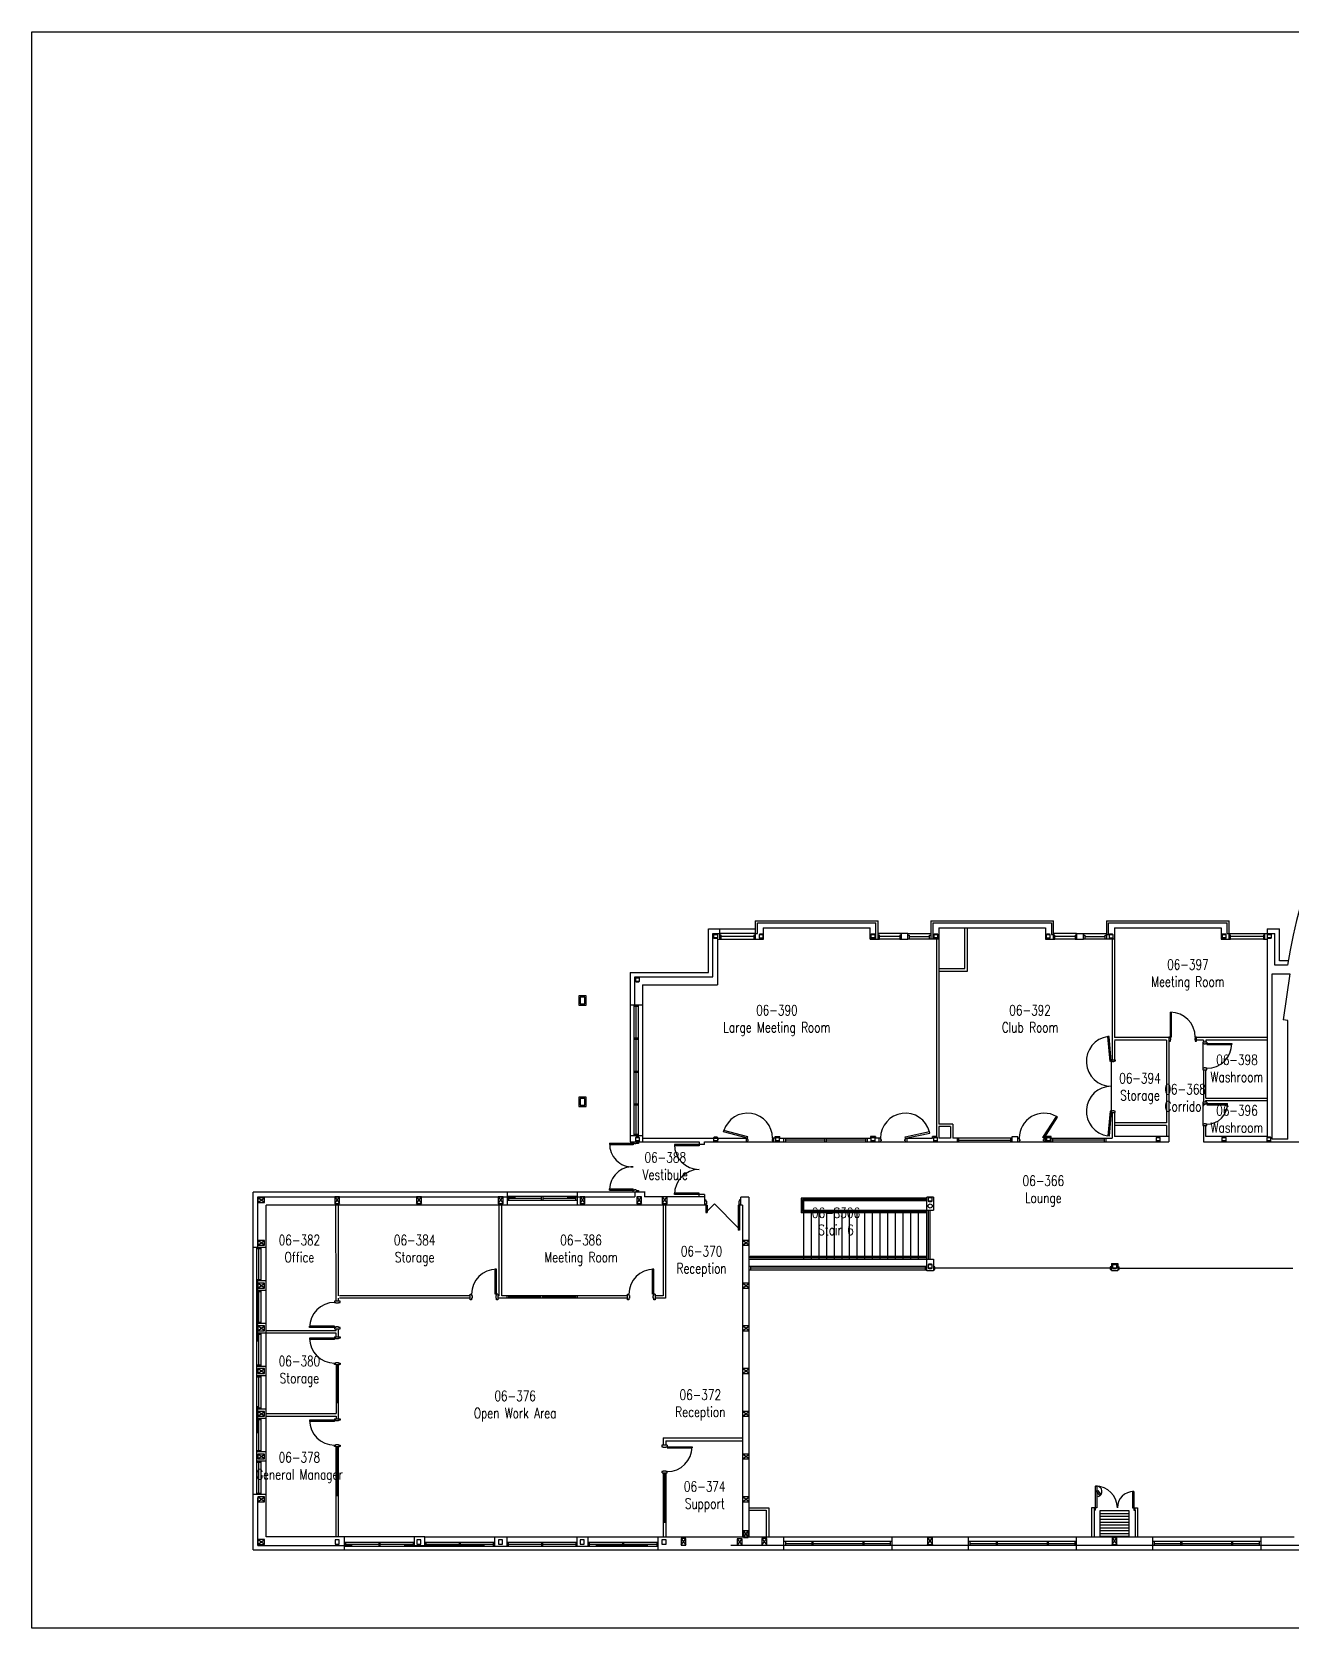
# Model space of a CAD drawing. Extents: x 11182 to 734459, y -1391328 to 152085.
# Drawn here: x 356967 to 403124, y -474945 to -416450 of the extents above; entities that cross this region are included whole.
import ezdxf
from ezdxf.enums import TextEntityAlignment as Align

# ---------------------------------------------------------------- set-up
doc = ezdxf.new("R2010")
doc.units = 0
doc.header["$LTSCALE"] = 500
doc.header["$MEASUREMENT"] = 0
doc.layers.add('0_Defpoints', color=106, linetype='CONTINUOUS', plot=False)
for name, color, linetype in [('0_room_data', 7, 'CONTINUOUS'), ('1_Wall_Exist', 251, 'CONTINUOUS'), ('3_Text', 7, 'CONTINUOUS')]:
    doc.layers.add(name, color=color, linetype=linetype)
doc.styles.add('1_200', font='simplex.shx', dxfattribs={"width": 0.75, "height": 460})

# ---------------------------------------------------------------- blocks, each defined once
blk = doc.blocks.new('room_data')
at = {"layer": '3_Text', "style": '1_200', "width": 0.75}
for tag, p in [('ROOMNUM', (0, 0)), ('ROOMUSE', (0, -575))]:
    blk.add_attdef(tag, text='', height=345, dxfattribs=at).set_placement(p, align=Align.MIDDLE_CENTER)

msp = doc.modelspace()

# ---------------------------------------------------------------- linework, layer by layer
at = {"layer": '0_Defpoints'}
msp.add_lwpolyline([(356967, -416450), (448680, -416450), (448680, -474945), (356967, -474945)], close=True, dxfattribs=at)
at = {"layer": '1_Wall_Exist'}
for p, q in [((383482, -449028), (383482, -449704)), ((383482, -449028), (387982, -449028)), ((383559, -449488), (383559, -449105)), ((383559, -449105), (387905, -449105)), ((387905, -449704), (387905, -449105)), ((387982, -449704), (387982, -449028)), ((389919, -449028), (389919, -449704)), ((389919, -449028), (394419, -449028)), ((389996, -449105), (394342, -449105)), ((389996, -449105), (389996, -449704)), ((394342, -449105), (394342, -449532)), ((394419, -449704), (394419, -449028)), ((396356, -449028), (396356, -449704)), ((396356, -449028), (400856, -449028)), ((396434, -449532), (396434, -449105)), ((396434, -449105), (400780, -449105)), ((400780, -449488), (400780, -449105)), ((400856, -449704), (400856, -449028)), ((381764, -450915), (381764, -449323)), ((381764, -449323), (383482, -449323)), ((381929, -451080), (381929, -449488)), ((381929, -449488), (382179, -449488)), ((381953, -449536), (381953, -449641)), ((381960, -449657), (381968, -449649)), ((381965, -449641), (381965, -449536)), ((382081, -449512), (381976, -449512)), ((381976, -449524), (382081, -449524)), ((382081, -449653), (381976, -449653)), ((381976, -449664), (382081, -449664)), ((382090, -449528), (382098, -449519)), ((382093, -449536), (382093, -449641)), ((382098, -449704), (382179, -449704)), ((382098, -449704), (382098, -451368)), ((382105, -449641), (382105, -449536)), ((382179, -449704), (382179, -449323)), ((383482, -449488), (382179, -449488)), ((382229, -449554), (382179, -449554)), ((382179, -449704), (383482, -449704)), ((382179, -449704), (382229, -449704)), ((382229, -449704), (382229, -449554)), ((383432, -449604), (382229, -449604)), ((383482, -449554), (383432, -449554)), ((383432, -449554), (383432, -449704)), ((383432, -449704), (383482, -449704)), ((383482, -449488), (383559, -449488)), ((383482, -449704), (383784, -449704)), ((383621, -449544), (383621, -449649)), ((383628, -449665), (383636, -449657)), ((383632, -449649), (383632, -449544)), ((383749, -449520), (383644, -449520)), ((383644, -449532), (383749, -449532)), ((383749, -449661), (383644, -449661)), ((383644, -449672), (383749, -449672)), ((383757, -449536), (383766, -449527)), ((383761, -449544), (383761, -449649)), ((383773, -449649), (383773, -449544)), ((383775, -449277), (387689, -449277)), ((383775, -449277), (383775, -449704)), ((387689, -449704), (387689, -449277)), ((387689, -449704), (388032, -449704)), ((387721, -449536), (387721, -449641)), ((387728, -449657), (387736, -449649)), ((387733, -449641), (387733, -449536)), ((387850, -449512), (387745, -449512)), ((387745, -449524), (387850, -449524)), ((387850, -449653), (387745, -449653)), ((387745, -449664), (387850, -449664)), ((387858, -449528), (387866, -449519)), ((387861, -449536), (387861, -449641)), ((387873, -449641), (387873, -449536)), ((388826, -449488), (387982, -449488)), ((388032, -449554), (387982, -449554)), ((388826, -449704), (387982, -449704)), ((388032, -449704), (388032, -449554)), ((388776, -449604), (388032, -449604)), ((388826, -449554), (388776, -449554)), ((388776, -449554), (388776, -449704)), ((388776, -449704), (388826, -449704)), ((388826, -449488), (388826, -449704)), ((389076, -449488), (388826, -449488)), ((388826, -449704), (389076, -449704)), ((389076, -449704), (389076, -449488)), ((389076, -449488), (389919, -449488)), ((389076, -449554), (389126, -449554)), ((390212, -449704), (389076, -449704)), ((389126, -449554), (389126, -449704)), ((389126, -449604), (389869, -449604)), ((389869, -449704), (389869, -449554)), ((389869, -449554), (389919, -449554)), ((390028, -449536), (390028, -449641)), ((390035, -449657), (390043, -449649)), ((390040, -449641), (390040, -449536)), ((390157, -449512), (390052, -449512)), ((390052, -449524), (390157, -449524)), ((390157, -449653), (390052, -449653)), ((390052, -449664), (390157, -449664)), ((390123, -449704), (390123, -456930)), ((390165, -449528), (390173, -449519)), ((390168, -449536), (390168, -449641)), ((390180, -449641), (390180, -449536)), ((390212, -449277), (394127, -449277)), ((390212, -449277), (390212, -456476)), ((391170, -450779), (391170, -449277)), ((391259, -450868), (391259, -449277)), ((394127, -449277), (394127, -449704)), ((394127, -449704), (394469, -449704)), ((394143, -449544), (394143, -449649)), ((394150, -449665), (394158, -449657)), ((394155, -449649), (394155, -449544)), ((394271, -449520), (394166, -449520)), ((394166, -449532), (394271, -449532)), ((394271, -449661), (394166, -449661)), ((394166, -449672), (394271, -449672)), ((394280, -449536), (394288, -449527)), ((394283, -449544), (394283, -449649)), ((394295, -449649), (394295, -449544)), ((394342, -449532), (394419, -449532)), ((395262, -449488), (394419, -449488)), ((394469, -449554), (394419, -449554)), ((395262, -449704), (394419, -449704)), ((394469, -449704), (394469, -449554)), ((395212, -449604), (394469, -449604)), ((395262, -449554), (395212, -449554)), ((395212, -449554), (395212, -449704)), ((395212, -449704), (395262, -449704)), ((395262, -449488), (395262, -449704)), ((395262, -449488), (395512, -449488)), ((395262, -449704), (395512, -449704)), ((395512, -449704), (395512, -449488)), ((395512, -449488), (396356, -449488)), ((395512, -449554), (395562, -449554)), ((396356, -449704), (395512, -449704)), ((395562, -449704), (395512, -449704)), ((395562, -449554), (395562, -449704)), ((395562, -449604), (396306, -449604)), ((396306, -449704), (396306, -449554)), ((396306, -449554), (396356, -449554)), ((396649, -449704), (396306, -449704)), ((396356, -449532), (396434, -449532)), ((396450, -449544), (396450, -449649)), ((396457, -449665), (396465, -449657)), ((396462, -449649), (396462, -449544)), ((396578, -449520), (396473, -449520)), ((396473, -449532), (396578, -449532)), ((396578, -449661), (396473, -449661)), ((396473, -449672), (396578, -449672)), ((396560, -449704), (396560, -454125)), ((396587, -449536), (396595, -449527)), ((396590, -449544), (396590, -449649)), ((396602, -449649), (396602, -449544)), ((396649, -449277), (400563, -449277)), ((396649, -449277), (396649, -453307)), ((400563, -449277), (400563, -449704)), ((400563, -449704), (400856, -449704)), ((400595, -449536), (400595, -449641)), ((400602, -449657), (400610, -449649)), ((400607, -449641), (400607, -449536)), ((400724, -449512), (400619, -449512)), ((400619, -449524), (400724, -449524)), ((400724, -449653), (400619, -449653)), ((400619, -449664), (400724, -449664)), ((400732, -449528), (400740, -449519)), ((400735, -449536), (400735, -449641)), ((400747, -449641), (400747, -449536)), ((400780, -449488), (400856, -449488)), ((400856, -449488), (402160, -449488)), ((400906, -449554), (400856, -449554)), ((402160, -449704), (400856, -449704)), ((400856, -449704), (400906, -449704)), ((400906, -449704), (400906, -449554)), ((402110, -449604), (400906, -449604)), ((402160, -449554), (402110, -449554)), ((402110, -449554), (402110, -449704)), ((402110, -449704), (402160, -449704)), ((402160, -449488), (402531, -449488)), ((402160, -449704), (402160, -449488)), ((402160, -449704), (402241, -449704)), ((402241, -449323), (402241, -456930)), ((402241, -449323), (402696, -449323)), ((402250, -449536), (402250, -449641)), ((402257, -449657), (402265, -449649)), ((402261, -449641), (402261, -449536)), ((402378, -449512), (402273, -449512)), ((402273, -449524), (402378, -449524)), ((402378, -449653), (402273, -449653)), ((402273, -449664), (402378, -449664)), ((402386, -449528), (402395, -449519)), ((402390, -449536), (402390, -449641)), ((402402, -449641), (402402, -449536)), ((402531, -450655), (402531, -449488)), ((402696, -450490), (402696, -449323)), ((378899, -450915), (381764, -450915)), ((378899, -450915), (378899, -457130)), ((390212, -450779), (391170, -450779)), ((390212, -450868), (391259, -450868)), ((402426, -450973), (403072, -450973)), ((402426, -457030), (402426, -450973)), ((402993, -450655), (402531, -450655)), ((403004, -450490), (402696, -450490)), ((403072, -450973), (402837, -452658)), ((379064, -452120), (379064, -451080)), ((379064, -451080), (381929, -451080)), ((379088, -451128), (379088, -451233)), ((379095, -451249), (379103, -451241)), ((379100, -451233), (379100, -451128)), ((379216, -451104), (379111, -451104)), ((379111, -451116), (379216, -451116)), ((379216, -451245), (379111, -451245)), ((379111, -451256), (379216, -451256)), ((379225, -451120), (379233, -451111)), ((379228, -451128), (379228, -451233)), ((379240, -451233), (379240, -451128)), ((379352, -451368), (382098, -451368)), ((379352, -451368), (379352, -457130)), ((377009, -451778), (377009, -452120)), ((377287, -451778), (377009, -451778)), ((377009, -452120), (377287, -452120)), ((377059, -451828), (377059, -452070)), ((377237, -451828), (377059, -451828)), ((377059, -452070), (377237, -452070)), ((377237, -452070), (377237, -451828)), ((377287, -452120), (377287, -451778)), ((379352, -452120), (378899, -452120)), ((379045, -456896), (379045, -452120)), ((379195, -452170), (379045, -452170)), ((379120, -453320), (379120, -452170)), ((379195, -452120), (379195, -456896)), ((398698, -452376), (398743, -452376)), ((398698, -453341), (398698, -452376)), ((398743, -453290), (398743, -452376)), ((403001, -452680), (402837, -452658)), ((403001, -457030), (403001, -452680)), ((379045, -453320), (379195, -453320)), ((396451, -453265), (396406, -453269)), ((396486, -454179), (396406, -453269)), ((396531, -454175), (396451, -453265)), ((398648, -453307), (396649, -453307)), ((398648, -453290), (398648, -456922)), ((398743, -453290), (398648, -453290)), ((399662, -453290), (399612, -453290)), ((399612, -453290), (399612, -453341)), ((399662, -453440), (399662, -453290)), ((402241, -453307), (399662, -453307)), ((379195, -453370), (379045, -453370)), ((379120, -454530), (379120, -453370)), ((398559, -453396), (396649, -453396)), ((396649, -453421), (396649, -454125)), ((398559, -453396), (398559, -456431)), ((398648, -453440), (398698, -453440)), ((398717, -453341), (398698, -453341)), ((398698, -453440), (398698, -453389)), ((398698, -453389), (398717, -453389)), ((398717, -453389), (398717, -453341)), ((399612, -453341), (399593, -453341)), ((399593, -453341), (399593, -453389)), ((399593, -453389), (399612, -453389)), ((399612, -453389), (399612, -453440)), ((399612, -453440), (399662, -453440)), ((399912, -453396), (399662, -453396)), ((399883, -453468), (399883, -454482)), ((400033, -453468), (399883, -453468)), ((399883, -453518), (399934, -453518)), ((399912, -453396), (399912, -453468)), ((399934, -453518), (399934, -453537)), ((399934, -453537), (399982, -453537)), ((399982, -453518), (400947, -453518)), ((399982, -453537), (399982, -453518)), ((400001, -453396), (400001, -453468)), ((402241, -453396), (400001, -453396)), ((400033, -453468), (400033, -453563)), ((400033, -453563), (400947, -453563)), ((400947, -453518), (400947, -453563)), ((396531, -454175), (396486, -454179)), ((396531, -454125), (396531, -456053)), ((396531, -454125), (396681, -454125)), ((396582, -454175), (396531, -454175)), ((396582, -454194), (396582, -454175)), ((396630, -454194), (396582, -454194)), ((396681, -454175), (396630, -454175)), ((396630, -454175), (396630, -454194)), ((396681, -454125), (396681, -454175)), ((399934, -454432), (399883, -454432)), ((399883, -454482), (400033, -454482)), ((399912, -454482), (399912, -455670)), ((399982, -454413), (399934, -454413)), ((399934, -454413), (399934, -454432)), ((399982, -454432), (399982, -454413)), ((400033, -454432), (399982, -454432)), ((400001, -455523), (400001, -454482)), ((400033, -454482), (400033, -454432)), ((379045, -454530), (379195, -454530)), ((379195, -454580), (379045, -454580)), ((379120, -456846), (379120, -454580)), ((377009, -455492), (377009, -455834)), ((377287, -455492), (377009, -455492)), ((377059, -455542), (377059, -455784)), ((377237, -455542), (377059, -455542)), ((377237, -455784), (377237, -455542)), ((377287, -455834), (377287, -455492)), ((399883, -455670), (399883, -456530)), ((400033, -455670), (399883, -455670)), ((400001, -455670), (400001, -455612)), ((400001, -455612), (402241, -455612)), ((400004, -455523), (402241, -455523)), ((400033, -455670), (400033, -455765)), ((377009, -455834), (377287, -455834)), ((377059, -455784), (377237, -455784)), ((379045, -455730), (379195, -455730)), ((379195, -455780), (379045, -455780)), ((394029, -456963), (394523, -456194)), ((394071, -456990), (394565, -456221)), ((394565, -456221), (394523, -456194)), ((396486, -455999), (396406, -456910)), ((396531, -456003), (396451, -456914)), ((396531, -456003), (396486, -455999)), ((396582, -456003), (396531, -456003)), ((396531, -456053), (396681, -456053)), ((396560, -456053), (396560, -456990)), ((396630, -455984), (396582, -455984)), ((396582, -455984), (396582, -456003)), ((396630, -456003), (396630, -455984)), ((396681, -456003), (396630, -456003)), ((396649, -456053), (396649, -456930)), ((396681, -456053), (396681, -456003)), ((399883, -455720), (399934, -455720)), ((399934, -455720), (399934, -455739)), ((399934, -455739), (399982, -455739)), ((399982, -455720), (400793, -455720)), ((399982, -455739), (399982, -455720)), ((400033, -455765), (400793, -455765)), ((379045, -456846), (379195, -456846)), ((382317, -456765), (382329, -456716)), ((383203, -456990), (382317, -456765)), ((383215, -456942), (382329, -456716)), ((388977, -456941), (389872, -456753)), ((388988, -456990), (389882, -456802)), ((389882, -456802), (389872, -456753)), ((390726, -456476), (390212, -456476)), ((390212, -456565), (390212, -456990)), ((390637, -456565), (390212, -456565)), ((390637, -456565), (390637, -456990)), ((390726, -456476), (390726, -456990)), ((398559, -456431), (396649, -456431)), ((398559, -456525), (396649, -456525)), ((398559, -456525), (398559, -456922)), ((399934, -456480), (399883, -456480)), ((399883, -456530), (400033, -456530)), ((399912, -456530), (399912, -457130)), ((399982, -456461), (399934, -456461)), ((399934, -456461), (399934, -456480)), ((399982, -456480), (399982, -456461)), ((400033, -456480), (399982, -456480)), ((400001, -456930), (400001, -456530)), ((400033, -456530), (400033, -456480)), ((378144, -457171), (378144, -457221)), ((379059, -457181), (378144, -457181)), ((379008, -457231), (378144, -457231)), ((378899, -456896), (379352, -456896)), ((378899, -457130), (381432, -457130)), ((379008, -457130), (379008, -457231)), ((379059, -457200), (379059, -457181)), ((379110, -457200), (379059, -457200)), ((379088, -456978), (379088, -457083)), ((379095, -457099), (379103, -457091)), ((379100, -457083), (379100, -456978)), ((379208, -457181), (379110, -457181)), ((379110, -457181), (379110, -457200)), ((379216, -456954), (379111, -456954)), ((379111, -456966), (379216, -456966)), ((379216, -457095), (379111, -457095)), ((379111, -457106), (379216, -457106)), ((379208, -457130), (379208, -457181)), ((379225, -456970), (379233, -456961)), ((379228, -456978), (379228, -457083)), ((379240, -457083), (379240, -456978)), ((379352, -456990), (383203, -456990)), ((381622, -457224), (380518, -457224)), ((380518, -457224), (380518, -457274)), ((381432, -457274), (380518, -457274)), ((381432, -457130), (381432, -457274)), ((381622, -457130), (398648, -457130)), ((381622, -457224), (381622, -457130)), ((381953, -456978), (381953, -457083)), ((381960, -457099), (381968, -457091)), ((381965, -457083), (381965, -456978)), ((382081, -456954), (381976, -456954)), ((381976, -456966), (382081, -456966)), ((382081, -457095), (381976, -457095)), ((381976, -457106), (382081, -457106)), ((382090, -456970), (382098, -456961)), ((382093, -456978), (382093, -457083)), ((382148, -457031), (382098, -457031)), ((382105, -457083), (382105, -456978)), ((383152, -456990), (383152, -457130)), ((383203, -456990), (383215, -456942)), ((383203, -457041), (383203, -456990)), ((383222, -457041), (383203, -457041)), ((383203, -457130), (383203, -457092)), ((383203, -457092), (383222, -457092)), ((383222, -457092), (383222, -457041)), ((384117, -457041), (384098, -457041)), ((384098, -457041), (384098, -457092)), ((384098, -457092), (384117, -457092)), ((384206, -456990), (384117, -456990)), ((384117, -456990), (384117, -457041)), ((384117, -457092), (384117, -457130)), ((384168, -457130), (384168, -456990)), ((384206, -456936), (384388, -456936)), ((384206, -456990), (384206, -456936)), ((384221, -456978), (384221, -457083)), ((384228, -457099), (384236, -457091)), ((384233, -457083), (384233, -456978)), ((384350, -456954), (384245, -456954)), ((384245, -456966), (384350, -456966)), ((384350, -457095), (384245, -457095)), ((384245, -457106), (384350, -457106)), ((384358, -456970), (384366, -456961)), ((384361, -456978), (384361, -457083)), ((384373, -457083), (384373, -456978)), ((384388, -456990), (384388, -456936)), ((384388, -456990), (387703, -456990)), ((384534, -457130), (384534, -456990)), ((384585, -456990), (384585, -457130)), ((386034, -457060), (384585, -457060)), ((386034, -457130), (386034, -456990)), ((386085, -456990), (386085, -457130)), ((387533, -457060), (386085, -457060)), ((387533, -457130), (387533, -456990)), ((387584, -456990), (387584, -457130)), ((387891, -456930), (387703, -456930)), ((387703, -456930), (387703, -456990)), ((387721, -456978), (387721, -457083)), ((387728, -457099), (387736, -457091)), ((387733, -457083), (387733, -456978)), ((387850, -456954), (387745, -456954)), ((387745, -456966), (387850, -456966)), ((387850, -457095), (387745, -457095)), ((387745, -457106), (387850, -457106)), ((387858, -456970), (387866, -456961)), ((387861, -456978), (387861, -457083)), ((387873, -457083), (387873, -456978)), ((387891, -456930), (387891, -456990)), ((388074, -456990), (387891, -456990)), ((388023, -457130), (388023, -456990)), ((388074, -456990), (388074, -457041)), ((388074, -457041), (388093, -457041)), ((388093, -457092), (388074, -457092)), ((388074, -457092), (388074, -457130)), ((388093, -457041), (388093, -457092)), ((388969, -457092), (388969, -457041)), ((388969, -457041), (388988, -457041)), ((388988, -457092), (388969, -457092)), ((388988, -456990), (388977, -456941)), ((388988, -457041), (388988, -456990)), ((388988, -456990), (389984, -456990)), ((388988, -457130), (388988, -457092)), ((389039, -456990), (389039, -457130)), ((390123, -456930), (389984, -456930)), ((389984, -456990), (389984, -456930)), ((390014, -456978), (390014, -457083)), ((390021, -457099), (390029, -457091)), ((390026, -457083), (390026, -456978)), ((390142, -456954), (390037, -456954)), ((390037, -456966), (390142, -456966)), ((390142, -457095), (390037, -457095)), ((390037, -457106), (390142, -457106)), ((390151, -456970), (390159, -456961)), ((390154, -456978), (390154, -457083)), ((390166, -457083), (390166, -456978)), ((390637, -456990), (390212, -456990)), ((392894, -456990), (390726, -456990)), ((390892, -457130), (390892, -456990)), ((390943, -457130), (390943, -456990)), ((390943, -457060), (392843, -457060)), ((392843, -456990), (392843, -457130)), ((392894, -456930), (393106, -456930)), ((392894, -457130), (392894, -456930)), ((393106, -457130), (393106, -456930)), ((393106, -456990), (393157, -456990)), ((393157, -456990), (393157, -457041)), ((393157, -457041), (393176, -457041)), ((393176, -457092), (393157, -457092)), ((393157, -457092), (393157, -457130)), ((393176, -457041), (393176, -457092)), ((394071, -456990), (394029, -456963)), ((394052, -457092), (394052, -457041)), ((394052, -457041), (394071, -457041)), ((394071, -457092), (394052, -457092)), ((394071, -457041), (394071, -456990)), ((394071, -456990), (394122, -456990)), ((394071, -457130), (394071, -457092)), ((394333, -456930), (394122, -456930)), ((394122, -457130), (394122, -456930)), ((394152, -456978), (394152, -457083)), ((394158, -457099), (394167, -457091)), ((394163, -457083), (394163, -456978)), ((394280, -456954), (394175, -456954)), ((394175, -456966), (394280, -456966)), ((394280, -457095), (394175, -457095)), ((394175, -457106), (394280, -457106)), ((394288, -456970), (394297, -456961)), ((394292, -456978), (394292, -457083)), ((394304, -457083), (394304, -456978)), ((394333, -457130), (394333, -456930)), ((394333, -456990), (396560, -456990)), ((394384, -456990), (394384, -457130)), ((396284, -457060), (394384, -457060)), ((396284, -457130), (396284, -456990)), ((396335, -456990), (396335, -457130)), ((396451, -456914), (396406, -456910)), ((398648, -456930), (396649, -456930)), ((398174, -456978), (398174, -457083)), ((398180, -457099), (398189, -457091)), ((398185, -457083), (398185, -456978)), ((398302, -456954), (398197, -456954)), ((398197, -456966), (398302, -456966)), ((398302, -457095), (398197, -457095)), ((398197, -457106), (398302, -457106)), ((398310, -456970), (398319, -456961)), ((398314, -456978), (398314, -457083)), ((398326, -457083), (398326, -456978)), ((398648, -456930), (398648, -457130)), ((399912, -457130), (405771, -457130)), ((402241, -456930), (400004, -456930)), ((400588, -456978), (400588, -457083)), ((400594, -457099), (400603, -457091)), ((400599, -457083), (400599, -456978)), ((400716, -456954), (400611, -456954)), ((400611, -456966), (400716, -456966)), ((400716, -457095), (400611, -457095)), ((400611, -457106), (400716, -457106)), ((400724, -456970), (400733, -456961)), ((400728, -456978), (400728, -457083)), ((400740, -457083), (400740, -456978)), ((402235, -456978), (402235, -457083)), ((402242, -457099), (402250, -457091)), ((402247, -457083), (402247, -456978)), ((402363, -456954), (402258, -456954)), ((402258, -456966), (402363, -456966)), ((402363, -457095), (402258, -457095)), ((402258, -457106), (402363, -457106)), ((402372, -456970), (402380, -456961)), ((402375, -456978), (402375, -457083)), ((402387, -457083), (402387, -456978)), ((403001, -457030), (402426, -457030)), ((378899, -458973), (365080, -458973)), ((365080, -472079), (365080, -458973)), ((365245, -461002), (365245, -459138)), ((365245, -459138), (374693, -459138)), ((365249, -459352), (365491, -459174)), ((365491, -459352), (365249, -459174)), ((365491, -459174), (365249, -459174)), ((365249, -459174), (365249, -459352)), ((365491, -459352), (365491, -459174)), ((368070, -459142), (368248, -459384)), ((368070, -459384), (368248, -459142)), ((368070, -459142), (368070, -459384)), ((368248, -459142), (368070, -459142)), ((368248, -459384), (368248, -459142)), ((371069, -459142), (371247, -459384)), ((371069, -459384), (371247, -459142)), ((371069, -459142), (371069, -459384)), ((371247, -459142), (371069, -459142)), ((371247, -459384), (371247, -459142)), ((374064, -459142), (374242, -459384)), ((374064, -459384), (374242, -459142)), ((374064, -459142), (374064, -459384)), ((374242, -459142), (374064, -459142)), ((374242, -459384), (374242, -459142)), ((374389, -458973), (374389, -459451)), ((374389, -459111), (376954, -459111)), ((374439, -459111), (374439, -459261)), ((374439, -459186), (375646, -459186)), ((375646, -459261), (375646, -459111)), ((375696, -459111), (375696, -459261)), ((375696, -459186), (376904, -459186)), ((376593, -459138), (379064, -459138)), ((376904, -459261), (376904, -459111)), ((376954, -458973), (376954, -459451)), ((377059, -459142), (377237, -459384)), ((377059, -459384), (377237, -459142)), ((377059, -459142), (377059, -459384)), ((377237, -459142), (377059, -459142)), ((377237, -459384), (377237, -459142)), ((378144, -458897), (378144, -458847)), ((379008, -458857), (378144, -458857)), ((379008, -458907), (378144, -458907)), ((378899, -458948), (378899, -458973)), ((378899, -458958), (379418, -458958)), ((379008, -458948), (379008, -458847)), ((379008, -458897), (379059, -458897)), ((379059, -458897), (379059, -458878)), ((379059, -458878), (379110, -458878)), ((379064, -458948), (379064, -459138)), ((379110, -458878), (379110, -458897)), ((379110, -458907), (379208, -458907)), ((379136, -459142), (379314, -459384)), ((379136, -459384), (379314, -459142)), ((379136, -459142), (379136, -459384)), ((379314, -459142), (379136, -459142)), ((379208, -458907), (379208, -458958)), ((379314, -459384), (379314, -459142)), ((379418, -458948), (379418, -459138)), ((381622, -459138), (379418, -459138)), ((380074, -459142), (380252, -459384)), ((380074, -459384), (380252, -459142)), ((380074, -459142), (380074, -459384)), ((380252, -459142), (380074, -459142)), ((380252, -459384), (380252, -459142)), ((380518, -459052), (380518, -459002)), ((381432, -459002), (380518, -459002)), ((381622, -459052), (380518, -459052)), ((381432, -459138), (381432, -459002)), ((381622, -459052), (381622, -459451)), ((383252, -459153), (382955, -459153)), ((382955, -459451), (382955, -459153)), ((383252, -459153), (383252, -471601)), ((390012, -459153), (389777, -459153)), ((389777, -459627), (389777, -459153)), ((389819, -459180), (389819, -459285)), ((389831, -459285), (389831, -459180)), ((389947, -459157), (389842, -459157)), ((389842, -459168), (389947, -459168)), ((389956, -459172), (389964, -459164)), ((389959, -459180), (389959, -459285)), ((389971, -459285), (389971, -459180)), ((390012, -459153), (390012, -459627)), ((365249, -459352), (365491, -459352)), ((381722, -459451), (365550, -459451)), ((365550, -471601), (365550, -459451)), ((368070, -459384), (368248, -459384)), ((368114, -462963), (368111, -459451)), ((368203, -462770), (368203, -459451)), ((371069, -459384), (371247, -459384)), ((374064, -459384), (374242, -459384)), ((374100, -462770), (374100, -459451)), ((374197, -462770), (374197, -459451)), ((374389, -459261), (376954, -459261)), ((377059, -459384), (377237, -459384)), ((379136, -459384), (379314, -459384)), ((380074, -459384), (380252, -459384)), ((380108, -459451), (380108, -462770)), ((380197, -459451), (380197, -462859)), ((381622, -459251), (381672, -459251)), ((381672, -459251), (381672, -459302)), ((381672, -459302), (381691, -459302)), ((381672, -459400), (381672, -459715)), ((381691, -459400), (381672, -459400)), ((381672, -459715), (381985, -459402)), ((381672, -459715), (381722, -459715)), ((381691, -459302), (381691, -459400)), ((381722, -459451), (381722, -459715)), ((382848, -460265), (381985, -459402)), ((382854, -459451), (382854, -460365)), ((382949, -459451), (382854, -459451)), ((382899, -459302), (382880, -459302)), ((382880, -459302), (382880, -459400)), ((382880, -459400), (382899, -459400)), ((382949, -459251), (382899, -459251)), ((382899, -459251), (382899, -459302)), ((382899, -459400), (382899, -460365)), ((382949, -459451), (382949, -459251)), ((383017, -459451), (382955, -459451)), ((383017, -459451), (383017, -471601)), ((383257, -459293), (383252, -459293)), ((389777, -459193), (385164, -459193)), ((385164, -459193), (385164, -459723)), ((389777, -459723), (385164, -459723)), ((389777, -459243), (385214, -459243)), ((385214, -459243), (385214, -459673)), ((389777, -459673), (385214, -459673)), ((389777, -459293), (385250, -459293)), ((385250, -459293), (385250, -459673)), ((385250, -459627), (389777, -459627)), ((385250, -459723), (385250, -461323)), ((385530, -459627), (385530, -459673)), ((385530, -459723), (385530, -461323)), ((385810, -459627), (385810, -459673)), ((385810, -459723), (385810, -461323)), ((386090, -459627), (386090, -459673)), ((386090, -459723), (386090, -461323)), ((386370, -459627), (386370, -459673)), ((386370, -459723), (386370, -461323)), ((386650, -459627), (386650, -459673)), ((386650, -459723), (386650, -461323)), ((386930, -459627), (386930, -459673)), ((386930, -459723), (386930, -461323)), ((387210, -459627), (387210, -459673)), ((387210, -459723), (387210, -461323)), ((387490, -459627), (387490, -459673)), ((387490, -459723), (387490, -461323)), ((387770, -459627), (387770, -459673)), ((387770, -459723), (387770, -461323)), ((388050, -459627), (388050, -459673)), ((388050, -459723), (388050, -461323)), ((388330, -459627), (388330, -459673)), ((388330, -459723), (388330, -461323)), ((388610, -459627), (388610, -459673)), ((388610, -459723), (388610, -461323)), ((388890, -459627), (388890, -459673)), ((388890, -459723), (388890, -461323)), ((389170, -459627), (389170, -459673)), ((389170, -459723), (389170, -461323)), ((389450, -459627), (389450, -459673)), ((389450, -459723), (389450, -461323)), ((389777, -461858), (389777, -459627)), ((389777, -459627), (390012, -459627)), ((389826, -459302), (389834, -459293)), ((389826, -459627), (389826, -461427)), ((389947, -459297), (389842, -459297)), ((389842, -459309), (389947, -459309)), ((389876, -459627), (389876, -461427)), ((365249, -460918), (365491, -460740)), ((365491, -460918), (365249, -460740)), ((365491, -460740), (365249, -460740)), ((365249, -460740), (365249, -460918)), ((365249, -460918), (365491, -460918)), ((365491, -460918), (365491, -460740)), ((382899, -460365), (382854, -460365)), ((383014, -460918), (383256, -460740)), ((383256, -460918), (383014, -460740)), ((383256, -460740), (383014, -460740)), ((383014, -460740), (383014, -460918)), ((383014, -460918), (383256, -460918)), ((383256, -460918), (383256, -460740)), ((365550, -461002), (365080, -461002)), ((365207, -470051), (365207, -461002)), ((365357, -461052), (365207, -461052)), ((365282, -462172), (365282, -461052)), ((365357, -461002), (365357, -462222)), ((383252, -461427), (389777, -461427)), ((389777, -461323), (383312, -461323)), ((389777, -461373), (383312, -461373)), ((385250, -461373), (385250, -461427)), ((385530, -461373), (385530, -461427)), ((385810, -461373), (385810, -461427)), ((386090, -461373), (386090, -461427)), ((386370, -461373), (386370, -461427)), ((386650, -461373), (386650, -461427)), ((386930, -461373), (386930, -461427)), ((387210, -461373), (387210, -461427)), ((387490, -461373), (387490, -461427)), ((387770, -461373), (387770, -461427)), ((388050, -461373), (388050, -461427)), ((388330, -461373), (388330, -461427)), ((388610, -461373), (388610, -461427)), ((388890, -461373), (388890, -461427)), ((389170, -461373), (389170, -461427)), ((389450, -461373), (389450, -461427)), ((389777, -461427), (390012, -461427)), ((390012, -461427), (390012, -461858)), ((373954, -462712), (373954, -461798)), ((373999, -461798), (373954, -461798)), ((373999, -462763), (373999, -461798)), ((379719, -462712), (379719, -461798)), ((379764, -461798), (379719, -461798)), ((379764, -462763), (379764, -461798)), ((383252, -461677), (389777, -461677)), ((389777, -461827), (383252, -461827)), ((383302, -461677), (383302, -461827)), ((389727, -461752), (383302, -461752)), ((389727, -461827), (389727, -461677)), ((390012, -461858), (389777, -461858)), ((389819, -461637), (389819, -461742)), ((389826, -461758), (389834, -461750)), ((389831, -461742), (389831, -461637)), ((389947, -461613), (389842, -461613)), ((389842, -461625), (389947, -461625)), ((389947, -461754), (389842, -461754)), ((389842, -461765), (389947, -461765)), ((389956, -461629), (389964, -461620)), ((389959, -461637), (389959, -461742)), ((389971, -461742), (389971, -461637)), ((390062, -461702), (390012, -461702)), ((390012, -461752), (390012, -461752)), ((390012, -461802), (390062, -461802)), ((390062, -461802), (390062, -461702)), ((396487, -461752), (390062, -461752)), ((396537, -461702), (396487, -461702)), ((396487, -461702), (396487, -461802)), ((396487, -461802), (396537, -461802)), ((396537, -461579), (396537, -461840)), ((396537, -461579), (396772, -461579)), ((396537, -461840), (396772, -461840)), ((396579, -461637), (396579, -461742)), ((396586, -461758), (396594, -461750)), ((396591, -461742), (396591, -461637)), ((396707, -461613), (396602, -461613)), ((396602, -461625), (396707, -461625)), ((396707, -461754), (396602, -461754)), ((396602, -461765), (396707, -461765)), ((396716, -461629), (396724, -461620)), ((396719, -461637), (396719, -461742)), ((396731, -461742), (396731, -461637)), ((396772, -461579), (396772, -461840)), ((396772, -461702), (396822, -461702)), ((396772, -461802), (396822, -461802)), ((396822, -461802), (396822, -461702)), ((396822, -461752), (403185, -461752)), ((365207, -462172), (365357, -462172)), ((365550, -462222), (365207, -462222)), ((365550, -462568), (365207, -462568)), ((365357, -462618), (365207, -462618)), ((365245, -464447), (365245, -462222)), ((365249, -462484), (365491, -462306)), ((365491, -462484), (365249, -462306)), ((365491, -462306), (365249, -462306)), ((365249, -462306), (365249, -462484)), ((365249, -462484), (365491, -462484)), ((365282, -463738), (365282, -462618)), ((365357, -462568), (365357, -463788)), ((365491, -462484), (365491, -462306)), ((383014, -462484), (383256, -462306)), ((383256, -462484), (383014, -462306)), ((383256, -462306), (383014, -462306)), ((383014, -462306), (383014, -462484)), ((383014, -462484), (383256, -462484)), ((383256, -462484), (383256, -462306)), ((368103, -462963), (368061, -462963)), ((368061, -462963), (368061, -463013)), ((368061, -463013), (368112, -463013)), ((368112, -463013), (368112, -463032)), ((368112, -463032), (368210, -463032)), ((368240, -462963), (368115, -462963)), ((368203, -462963), (368203, -462859)), ((368210, -463032), (368210, -463013)), ((368210, -463013), (368261, -463013)), ((373035, -462770), (368241, -462770)), ((373035, -462859), (368241, -462859)), ((368261, -462963), (368252, -462963)), ((368261, -463013), (368261, -462963)), ((373035, -462754), (373035, -462712)), ((373035, -462712), (373085, -462712)), ((373035, -462891), (373035, -462766)), ((373035, -462912), (373035, -462903)), ((373085, -462912), (373035, -462912)), ((373085, -462712), (373085, -462763)), ((373085, -462763), (373104, -462763)), ((373104, -462861), (373085, -462861)), ((373085, -462861), (373085, -462912)), ((373104, -462763), (373104, -462861)), ((374049, -462712), (373954, -462712)), ((373980, -462861), (373980, -462763)), ((373980, -462763), (373999, -462763)), ((373999, -462861), (373980, -462861)), ((373999, -462912), (373999, -462861)), ((374049, -462912), (373999, -462912)), ((374049, -462712), (374049, -462912)), ((374100, -462770), (374049, -462770)), ((378800, -462859), (374049, -462859)), ((378800, -462770), (374197, -462770)), ((374389, -462859), (374389, -462770)), ((374439, -462770), (374439, -462859)), ((375628, -462813), (374439, -462813)), ((375628, -462859), (375628, -462770)), ((375678, -462770), (375678, -462859)), ((376908, -462813), (375678, -462813)), ((376908, -462859), (376908, -462770)), ((376958, -462770), (376958, -462859)), ((378800, -462754), (378800, -462712)), ((378800, -462712), (378850, -462712)), ((378800, -462891), (378800, -462766)), ((378800, -462912), (378800, -462903)), ((378850, -462912), (378800, -462912)), ((378850, -462712), (378850, -462763)), ((378850, -462763), (378869, -462763)), ((378869, -462861), (378850, -462861)), ((378850, -462861), (378850, -462912)), ((378869, -462763), (378869, -462861)), ((379814, -462712), (379719, -462712)), ((379745, -462861), (379745, -462763)), ((379745, -462763), (379764, -462763)), ((379764, -462861), (379745, -462861)), ((379764, -462912), (379764, -462861)), ((379814, -462912), (379764, -462912)), ((379814, -462712), (379814, -462912)), ((380108, -462770), (379814, -462770)), ((380197, -462859), (379814, -462859)), ((365207, -463738), (365357, -463738)), ((365550, -463788), (365207, -463788)), ((368114, -464134), (365207, -464134)), ((365357, -464184), (365207, -464184)), ((365249, -464050), (365491, -463872)), ((365491, -464050), (365249, -463872)), ((365491, -463872), (365249, -463872)), ((365249, -463872), (365249, -464050)), ((365249, -464050), (365491, -464050)), ((365282, -465304), (365282, -464184)), ((365357, -464134), (365357, -465354)), ((365491, -464050), (365491, -463872)), ((365550, -464045), (368114, -464045)), ((368061, -463882), (367147, -463882)), ((367147, -463927), (367147, -463882)), ((368112, -463927), (367147, -463927)), ((367147, -464323), (367147, -464368)), ((368112, -464323), (367147, -464323)), ((368061, -464368), (367147, -464368)), ((368061, -463882), (368061, -463977)), ((368061, -463977), (368261, -463977)), ((368061, -464273), (368061, -464368)), ((368061, -464273), (368261, -464273)), ((368210, -463908), (368112, -463908)), ((368112, -463908), (368112, -463927)), ((368112, -464342), (368112, -464323)), ((368210, -464342), (368112, -464342)), ((368114, -464045), (368114, -463977)), ((368114, -464273), (368114, -464134)), ((368203, -464273), (368203, -463977)), ((368210, -463927), (368210, -463908)), ((368261, -463927), (368210, -463927)), ((368261, -464323), (368210, -464323)), ((368210, -464323), (368210, -464342)), ((368261, -463977), (368261, -463927)), ((368261, -464273), (368261, -464323)), ((383014, -464050), (383256, -463872)), ((383256, -464050), (383014, -463872)), ((383256, -463872), (383014, -463872)), ((383014, -463872), (383014, -464050)), ((383014, -464050), (383256, -464050)), ((383256, -464050), (383256, -463872)), ((365207, -465304), (365357, -465304)), ((365550, -465354), (365207, -465354)), ((365249, -465615), (365491, -465437)), ((365491, -465615), (365249, -465437)), ((365491, -465437), (365249, -465437)), ((365249, -465437), (365249, -465615)), ((365249, -465615), (365491, -465615)), ((365491, -465615), (365491, -465437)), ((368061, -465287), (368061, -465237)), ((368061, -465237), (368112, -465237)), ((368103, -465287), (368061, -465287)), ((368112, -465237), (368112, -465218)), ((368112, -465218), (368210, -465218)), ((368114, -465287), (368114, -467077)), ((368114, -465287), (368240, -465287)), ((368203, -465337), (368114, -465337)), ((368161, -465337), (368161, -466637)), ((368203, -467277), (368203, -465287)), ((368210, -465218), (368210, -465237)), ((368210, -465237), (368261, -465237)), ((368261, -465287), (368252, -465287)), ((368261, -465237), (368261, -465287)), ((383014, -465615), (383256, -465437)), ((383256, -465615), (383014, -465437)), ((383256, -465437), (383014, -465437)), ((383014, -465437), (383014, -465615)), ((383014, -465615), (383256, -465615)), ((383256, -465615), (383256, -465437)), ((365550, -465699), (365207, -465699)), ((365357, -465749), (365207, -465749)), ((365282, -466869), (365282, -465749)), ((365357, -465699), (365357, -466919)), ((368114, -466637), (368203, -466637)), ((368203, -466687), (368114, -466687)), ((365207, -466869), (365357, -466869)), ((365550, -466919), (365207, -466919)), ((365550, -467265), (365207, -467265)), ((365357, -467315), (365207, -467315)), ((365245, -467807), (365245, -466807)), ((365249, -467181), (365491, -467003)), ((365491, -467181), (365249, -467003)), ((365491, -467003), (365249, -467003)), ((365249, -467003), (365249, -467181)), ((365249, -467181), (365491, -467181)), ((365282, -468435), (365282, -467315)), ((365357, -467265), (365357, -468485)), ((365491, -467181), (365491, -467003)), ((365550, -467077), (368114, -467077)), ((365550, -467174), (368114, -467174)), ((367147, -467327), (367147, -467372)), ((368112, -467327), (367147, -467327)), ((368061, -467372), (367147, -467372)), ((368061, -467277), (368061, -467372)), ((368061, -467277), (368261, -467277)), ((368112, -467346), (368112, -467327)), ((368210, -467346), (368112, -467346)), ((368114, -467174), (368114, -467277)), ((368261, -467327), (368210, -467327)), ((368210, -467327), (368210, -467346)), ((368261, -467277), (368261, -467327)), ((383014, -467181), (383256, -467003)), ((383256, -467181), (383014, -467003)), ((383256, -467003), (383014, -467003)), ((383014, -467003), (383014, -467181)), ((383014, -467181), (383256, -467181)), ((383256, -467181), (383256, -467003)), ((365207, -468435), (365357, -468435)), ((365550, -468485), (365207, -468485)), ((368061, -468291), (368061, -468241)), ((368061, -468241), (368112, -468241)), ((368103, -468291), (368061, -468291)), ((368112, -468241), (368112, -468222)), ((368112, -468222), (368210, -468222)), ((368114, -471614), (368114, -468291)), ((368114, -468291), (368240, -468291)), ((368203, -468341), (368114, -468341)), ((368161, -468341), (368161, -470041)), ((368203, -471614), (368203, -468291)), ((368210, -468222), (368210, -468241)), ((368210, -468241), (368261, -468241)), ((368261, -468291), (368252, -468291)), ((368261, -468241), (368261, -468291)), ((380254, -468248), (380054, -468248)), ((380054, -468248), (380054, -468298)), ((380054, -468298), (380105, -468298)), ((380105, -467978), (383017, -467978)), ((380105, -467978), (380105, -468248)), ((380105, -468298), (380105, -468317)), ((380105, -468317), (380203, -468317)), ((380201, -468078), (383017, -468078)), ((380201, -468078), (380201, -468248)), ((380203, -468298), (381168, -468298)), ((380203, -468317), (380203, -468298)), ((380254, -468248), (380254, -468343)), ((380254, -468343), (381168, -468343)), ((381168, -468298), (381168, -468343)), ((365550, -468831), (365207, -468831)), ((365357, -468881), (365207, -468881)), ((365249, -468747), (365491, -468569)), ((365491, -468747), (365249, -468569)), ((365491, -468569), (365249, -468569)), ((365249, -468569), (365249, -468747)), ((365249, -468747), (365491, -468747)), ((365282, -470001), (365282, -468881)), ((365357, -468831), (365357, -470051)), ((365491, -468747), (365491, -468569)), ((383014, -468747), (383256, -468569)), ((383256, -468747), (383014, -468569)), ((383256, -468569), (383014, -468569)), ((383014, -468569), (383014, -468747)), ((383014, -468747), (383256, -468747)), ((383256, -468747), (383256, -468569)), ((380105, -469212), (380054, -469212)), ((380054, -469212), (380054, -469262)), ((380054, -469262), (380062, -469262)), ((380074, -469262), (380201, -469262)), ((380203, -469193), (380105, -469193)), ((380105, -469193), (380105, -469212)), ((380105, -469262), (380105, -471601)), ((380201, -469312), (380105, -469312)), ((380154, -469312), (380154, -471012)), ((380201, -469262), (380201, -471601)), ((380203, -469212), (380203, -469193)), ((380254, -469212), (380203, -469212)), ((380211, -469262), (380254, -469262)), ((380254, -469262), (380254, -469212)), ((365550, -470051), (365080, -470051)), ((365207, -470001), (365357, -470001)), ((365245, -471914), (365245, -470167)), ((365249, -470313), (365491, -470135)), ((365491, -470313), (365249, -470135)), ((365491, -470135), (365249, -470135)), ((365249, -470135), (365249, -470313)), ((365491, -470313), (365491, -470135)), ((368114, -470041), (368203, -470041)), ((368114, -470091), (368203, -470091)), ((383014, -470313), (383256, -470135)), ((383256, -470313), (383014, -470135)), ((383256, -470135), (383014, -470135)), ((383014, -470135), (383014, -470313)), ((383256, -470313), (383256, -470135)), ((395955, -469932), (395955, -469744)), ((395955, -469744), (396000, -469744)), ((396000, -469932), (395955, -469932)), ((395955, -469938), (396000, -469938)), ((395955, -470627), (395955, -469938)), ((396000, -469744), (396000, -469932)), ((396000, -469938), (396000, -470538)), ((396005, -469935), (396041, -469909)), ((396113, -470088), (396005, -469935)), ((396041, -469909), (396150, -470062)), ((396150, -470062), (396113, -470088)), ((397355, -469938), (397310, -469938)), ((397310, -469938), (397310, -470538)), ((397355, -469938), (397355, -470627)), ((365249, -470313), (365491, -470313)), ((383014, -470313), (383256, -470313)), ((383252, -470538), (383977, -470538)), ((383252, -470627), (383888, -470627)), ((383888, -470627), (383888, -471601)), ((383977, -470538), (383977, -471601)), ((396000, -470538), (395813, -470538)), ((395813, -470538), (395813, -471601)), ((395955, -470627), (395902, -470627)), ((395902, -470627), (395902, -471601)), ((395905, -470538), (395905, -470627)), ((397192, -470651), (396118, -470651)), ((396118, -470651), (396118, -470743)), ((396118, -470743), (397192, -470743)), ((397192, -470756), (396118, -470756)), ((396118, -470756), (396118, -470848)), ((396118, -470848), (397192, -470848)), ((397192, -470861), (396118, -470861)), ((396118, -470861), (396118, -470953)), ((397192, -470743), (397192, -470651)), ((397192, -470848), (397192, -470756)), ((397192, -470953), (397192, -470861)), ((397310, -470538), (397497, -470538)), ((397355, -470627), (397408, -470627)), ((397405, -470627), (397405, -470538)), ((397408, -470627), (397408, -471601)), ((397497, -470538), (397497, -471601)), ((380105, -471012), (380201, -471012)), ((380105, -471062), (380201, -471062)), ((383046, -471386), (383224, -471628)), ((383046, -471628), (383224, -471386)), ((383046, -471386), (383046, -471628)), ((383224, -471386), (383046, -471386)), ((383224, -471628), (383224, -471386)), ((396118, -470953), (397192, -470953)), ((397192, -470966), (396118, -470966)), ((396118, -470966), (396118, -471058)), ((396118, -471058), (397192, -471058)), ((397192, -471071), (396118, -471071)), ((396118, -471071), (396118, -471163)), ((396118, -471163), (397192, -471163)), ((397192, -471176), (396118, -471176)), ((396118, -471176), (396118, -471268)), ((396118, -471268), (397192, -471268)), ((397192, -471281), (396118, -471281)), ((396118, -471281), (396118, -471373)), ((396118, -471373), (397192, -471373)), ((397192, -471386), (396118, -471386)), ((396118, -471386), (396118, -471478)), ((397192, -471058), (397192, -470966)), ((397192, -471163), (397192, -471071)), ((397192, -471268), (397192, -471176)), ((397192, -471373), (397192, -471281)), ((397192, -471478), (397192, -471386)), ((365245, -471914), (368703, -471914)), ((365249, -471878), (365491, -471700)), ((365491, -471878), (365249, -471700)), ((365491, -471700), (365249, -471700)), ((365249, -471700), (365249, -471878)), ((365249, -471878), (365491, -471878)), ((365491, -471878), (365491, -471700)), ((371365, -471601), (365550, -471601)), ((368079, -471713), (368079, -471865)), ((368231, -471713), (368079, -471713)), ((368079, -471865), (368231, -471865)), ((368231, -471865), (368231, -471713)), ((368423, -472079), (368423, -471601)), ((368423, -471792), (370988, -471792)), ((368423, -471942), (379920, -471942)), ((368473, -471942), (368473, -471792)), ((368473, -471867), (369680, -471867)), ((369680, -471792), (369680, -471942)), ((369730, -471942), (369730, -471792)), ((369730, -471867), (370938, -471867)), ((370608, -471914), (373555, -471914)), ((370938, -471792), (370938, -471942)), ((370988, -471942), (370988, -471601)), ((371074, -471713), (371074, -471865)), ((371226, -471713), (371074, -471713)), ((371074, -471865), (371226, -471865)), ((371226, -471865), (371226, -471713)), ((371365, -471942), (371365, -471601)), ((371365, -471792), (373930, -471792)), ((371367, -471601), (403235, -471601)), ((371415, -471942), (371415, -471792)), ((371415, -471867), (372623, -471867)), ((372623, -471792), (372623, -471942)), ((372673, -471942), (372673, -471792)), ((372673, -471867), (373880, -471867)), ((373880, -471792), (373880, -471942)), ((373930, -471942), (373930, -471601)), ((374069, -471713), (374069, -471865)), ((374221, -471713), (374069, -471713)), ((374069, -471865), (374221, -471865)), ((374221, -471865), (374221, -471713)), ((374389, -471942), (374389, -471601)), ((374389, -471792), (376954, -471792)), ((374439, -471942), (374439, -471792)), ((374439, -471867), (375646, -471867)), ((375646, -471792), (375646, -471942)), ((375696, -471942), (375696, -471792)), ((375696, -471867), (376904, -471867)), ((376904, -471792), (376904, -471942)), ((376954, -471942), (376954, -471601)), ((377064, -471713), (377064, -471865)), ((377216, -471713), (377064, -471713)), ((377064, -471865), (377216, -471865)), ((377216, -471865), (377216, -471713)), ((377355, -471942), (377355, -471601)), ((377355, -471792), (379920, -471792)), ((377405, -471942), (377405, -471792)), ((377405, -471867), (378613, -471867)), ((379545, -471914), (377635, -471914)), ((378613, -471792), (378613, -471942)), ((378663, -471942), (378663, -471792)), ((378663, -471867), (379870, -471867)), ((379870, -471792), (379870, -471942)), ((379920, -472079), (379920, -471601)), ((380059, -471713), (380059, -471865)), ((380211, -471713), (380059, -471713)), ((380059, -471865), (380211, -471865)), ((380211, -471865), (380211, -471713)), ((380762, -471668), (380940, -471910)), ((380762, -471910), (380940, -471668)), ((380762, -471668), (380762, -471910)), ((380940, -471668), (380762, -471668)), ((380762, -471910), (380940, -471910)), ((380940, -471910), (380940, -471668)), ((403555, -471914), (382588, -471914)), ((382819, -471672), (382997, -471914)), ((382819, -471914), (382997, -471672)), ((382819, -471672), (382819, -471914)), ((382997, -471672), (382819, -471672)), ((382997, -471914), (382997, -471672)), ((383046, -471628), (383224, -471628)), ((383727, -471668), (383905, -471910)), ((383727, -471910), (383905, -471668)), ((383727, -471668), (383727, -471910)), ((383905, -471668), (383727, -471668)), ((383727, -471910), (383905, -471910)), ((383905, -471910), (383905, -471668)), ((384535, -472079), (384535, -471601)), ((384535, -471764), (388495, -471764)), ((384585, -471764), (384585, -471914)), ((385556, -471864), (384585, -471864)), ((385556, -471764), (385556, -471914)), ((385606, -471914), (385606, -471764)), ((387424, -471864), (385606, -471864)), ((387424, -471764), (387424, -471914)), ((387474, -471914), (387474, -471764)), ((388445, -471864), (387474, -471864)), ((388445, -471914), (388445, -471764)), ((388495, -472079), (388495, -471601)), ((389802, -471642), (389980, -471884)), ((389802, -471884), (389980, -471642)), ((389802, -471642), (389802, -471884)), ((389980, -471642), (389802, -471642)), ((389802, -471884), (389980, -471884)), ((389980, -471884), (389980, -471642)), ((391295, -472079), (391295, -471601)), ((391295, -471764), (395255, -471764)), ((391345, -471764), (391345, -471914)), ((392316, -471864), (391345, -471864)), ((392316, -471764), (392316, -471914)), ((392366, -471914), (392366, -471764)), ((394184, -471864), (392366, -471864)), ((394184, -471764), (394184, -471914)), ((394234, -471914), (394234, -471764)), ((395205, -471864), (394234, -471864)), ((395205, -471914), (395205, -471764)), ((395255, -472079), (395255, -471601)), ((396118, -471478), (397192, -471478)), ((397192, -471491), (396118, -471491)), ((396118, -471491), (396118, -471583)), ((396118, -471583), (397192, -471583)), ((396562, -471642), (396740, -471884)), ((396562, -471884), (396740, -471642)), ((396562, -471642), (396562, -471884)), ((396740, -471642), (396562, -471642)), ((396562, -471884), (396740, -471884)), ((396740, -471884), (396740, -471642)), ((397192, -471583), (397192, -471491)), ((398055, -472079), (398055, -471601)), ((398055, -471764), (402015, -471764)), ((398105, -471764), (398105, -471914)), ((399076, -471864), (398105, -471864)), ((399076, -471764), (399076, -471914)), ((399126, -471914), (399126, -471764)), ((400944, -471864), (399126, -471864)), ((400944, -471764), (400944, -471914)), ((400994, -471914), (400994, -471764)), ((401965, -471864), (400994, -471864)), ((401965, -471914), (401965, -471764)), ((402015, -471601), (402015, -472079)), ((365080, -472079), (403720, -472079))]:
    msp.add_line(p, q, dxfattribs=at)
msp.add_circle((389895, -459477), 75, dxfattribs=at)
for centre, radius, start, end in [((424823, -454227), 22120, 79.09188, 170.7077), ((381976, -449536), 23.6, 90, 180), ((381976, -449641), 23.6, 180, 270), ((381976, -449536), 11.8, 90, 180), ((381976, -449641), 11.8, 180, 270), ((382081, -449536), 23.6, 0, 90), ((382081, -449536), 11.8, 0, 90), ((382081, -449641), 23.6, 270, 0), ((382081, -449641), 11.8, 270, 0), ((383644, -449544), 23.6, 90, 180), ((383644, -449649), 23.6, 180, 270), ((383644, -449544), 11.8, 90, 180), ((383644, -449649), 11.8, 180, 270), ((383749, -449544), 23.6, 0, 90), ((383749, -449544), 11.8, 0, 90), ((383749, -449649), 23.6, 270, 0), ((383749, -449649), 11.8, 270, 0), ((387745, -449536), 23.6, 90, 180), ((387745, -449641), 23.6, 180, 270), ((387745, -449536), 11.8, 90, 180), ((387745, -449641), 11.8, 180, 270), ((387850, -449536), 23.6, 0, 90), ((387850, -449536), 11.8, 0, 90), ((387850, -449641), 23.6, 270, 0), ((387850, -449641), 11.8, 270, 0), ((390052, -449536), 23.6, 90, 180), ((390052, -449641), 23.6, 180, 270), ((390052, -449536), 11.8, 90, 180), ((390052, -449641), 11.8, 180, 270), ((390157, -449536), 23.6, 0, 90), ((390157, -449536), 11.8, 0, 90), ((390157, -449641), 23.6, 270, 0), ((390157, -449641), 11.8, 270, 0), ((394166, -449544), 23.6, 90, 180), ((394166, -449649), 23.6, 180, 270), ((394166, -449544), 11.8, 90, 180), ((394166, -449649), 11.8, 180, 270), ((394271, -449544), 23.6, 0, 90), ((394271, -449544), 11.8, 0, 90), ((394271, -449649), 23.6, 270, 0), ((394271, -449649), 11.8, 270, 0), ((396473, -449544), 23.6, 90, 180), ((396473, -449649), 23.6, 180, 270), ((396473, -449544), 11.8, 90, 180), ((396473, -449649), 11.8, 180, 270), ((396578, -449544), 23.6, 0, 90), ((396578, -449544), 11.8, 0, 90), ((396578, -449649), 23.6, 270, 0), ((396578, -449649), 11.8, 270, 0), ((400619, -449536), 23.6, 90, 180), ((400619, -449641), 23.6, 180, 270), ((400619, -449536), 11.8, 90, 180), ((400619, -449641), 11.8, 180, 270), ((400724, -449536), 23.6, 0, 90), ((400724, -449536), 11.8, 0, 90), ((400724, -449641), 23.6, 270, 0), ((400724, -449641), 11.8, 270, 0), ((402273, -449536), 23.6, 90, 180), ((402273, -449641), 23.6, 180, 270), ((402273, -449536), 11.8, 90, 180), ((402273, -449641), 11.8, 180, 270), ((402378, -449536), 23.6, 0, 90), ((402378, -449536), 11.8, 0, 90), ((402378, -449641), 23.6, 270, 0), ((402378, -449641), 11.8, 270, 0), ((379111, -451128), 23.6, 90, 180), ((379111, -451233), 23.6, 180, 270), ((379111, -451128), 11.8, 90, 180), ((379111, -451233), 11.8, 180, 270), ((379216, -451128), 23.6, 0, 90), ((379216, -451128), 11.8, 0, 90), ((379216, -451233), 23.6, 270, 0), ((379216, -451233), 11.8, 270, 0), ((398698, -453290), 914, 0, 90), ((396531, -454175), 914, 97.82205, 270), ((400033, -453518), 914, 270, 0), ((396531, -456003), 914, 90, 262.17795), ((383203, -456990), 914, 0, 162.57345), ((388988, -456990), 914, 15.00288, 180), ((394071, -456990), 914, 60.42165, 180), ((400033, -455720), 760, 270, 0), ((378973, -457216), 829, 177.62105, 272.4453), ((379111, -456978), 23.6, 90, 180), ((379111, -457083), 23.6, 180, 270), ((379111, -456978), 11.8, 90, 180), ((379111, -457083), 11.8, 180, 270), ((379216, -456978), 23.6, 0, 90), ((379216, -456978), 11.8, 0, 90), ((379216, -457083), 11.8, 270, 0), ((379216, -457083), 23.6, 270, 0), ((381432, -457224), 914, 180, 270), ((381976, -456978), 23.6, 90, 180), ((381976, -457083), 23.6, 180, 270), ((381976, -456978), 11.8, 90, 180), ((381976, -457083), 11.8, 180, 270), ((382081, -456978), 23.6, 0, 90), ((382081, -456978), 11.8, 0, 90), ((382081, -457083), 23.6, 270, 0), ((382081, -457083), 11.8, 270, 0), ((384245, -456978), 23.6, 90, 180), ((384245, -457083), 23.6, 180, 270), ((384245, -456978), 11.8, 90, 180), ((384245, -457083), 11.8, 180, 270), ((384350, -456978), 23.6, 0, 90), ((384350, -456978), 11.8, 0, 90), ((384350, -457083), 23.6, 270, 0), ((384350, -457083), 11.8, 270, 0), ((387745, -456978), 23.6, 90, 180), ((387745, -457083), 23.6, 180, 270), ((387745, -456978), 11.8, 90, 180), ((387745, -457083), 11.8, 180, 270), ((387850, -456978), 23.6, 0, 90), ((387850, -456978), 11.8, 0, 90), ((387850, -457083), 23.6, 270, 0), ((387850, -457083), 11.8, 270, 0), ((390037, -456978), 23.6, 90, 180), ((390037, -457083), 23.6, 180, 270), ((390037, -456978), 11.8, 90, 180), ((390037, -457083), 11.8, 180, 270), ((390142, -456978), 23.6, 0, 90), ((390142, -456978), 11.8, 0, 90), ((390142, -457083), 23.6, 270, 0), ((390142, -457083), 11.8, 270, 0), ((394175, -456978), 23.6, 90, 180), ((394175, -457083), 23.6, 180, 270), ((394175, -456978), 11.8, 90, 180), ((394175, -457083), 11.8, 180, 270), ((394280, -456978), 23.6, 0, 90), ((394280, -456978), 11.8, 0, 90), ((394280, -457083), 23.6, 270, 0), ((394280, -457083), 11.8, 270, 0), ((398197, -456978), 23.6, 90, 180), ((398197, -457083), 23.6, 180, 270), ((398197, -456978), 11.8, 90, 180), ((398197, -457083), 11.8, 180, 270), ((398302, -456978), 23.6, 0, 90), ((398302, -456978), 11.8, 0, 90), ((398302, -457083), 23.6, 270, 0), ((398302, -457083), 11.8, 270, 0), ((400611, -456978), 23.6, 90, 180), ((400611, -457083), 23.6, 180, 270), ((400611, -456978), 11.8, 90, 180), ((400611, -457083), 11.8, 180, 270), ((400716, -456978), 23.6, 0, 90), ((400716, -456978), 11.8, 0, 90), ((400716, -457083), 23.6, 270, 0), ((400716, -457083), 11.8, 270, 0), ((402258, -456978), 23.6, 90, 180), ((402258, -457083), 23.6, 180, 270), ((402258, -456978), 11.8, 90, 180), ((402258, -457083), 11.8, 180, 270), ((402363, -456978), 23.6, 0, 90), ((402363, -456978), 11.8, 0, 90), ((402363, -457083), 23.6, 270, 0), ((402363, -457083), 11.8, 270, 0), ((378973, -458872), 828, 87.522, 178.99417), ((381432, -459052), 914, 90, 180), ((389842, -459180), 23.6, 90, 180), ((389842, -459180), 11.8, 90, 180), ((389947, -459180), 23.6, 0, 90), ((389947, -459180), 11.8, 0, 90), ((389842, -459285), 23.6, 180, 270), ((389842, -459285), 11.8, 180, 270), ((389947, -459285), 23.6, 270, 0), ((389947, -459285), 11.8, 270, 0), ((383312, -461348), 25, 90, 270), ((373999, -462712), 914, 90, 180), ((379764, -462712), 914, 90, 180), ((389842, -461637), 23.6, 90, 180), ((389842, -461742), 23.6, 180, 270), ((389842, -461637), 11.8, 90, 180), ((389842, -461742), 11.8, 180, 270), ((389947, -461637), 23.6, 0, 90), ((389947, -461637), 11.8, 0, 90), ((389947, -461742), 23.6, 270, 0), ((389947, -461742), 11.8, 270, 0), ((396602, -461637), 23.6, 90, 180), ((396602, -461742), 23.6, 180, 270), ((396602, -461637), 11.8, 90, 180), ((396602, -461742), 11.8, 180, 270), ((396707, -461637), 23.6, 0, 90), ((396707, -461637), 11.8, 0, 90), ((396707, -461742), 23.6, 270, 0), ((396707, -461742), 11.8, 270, 0), ((368061, -463927), 914, 90, 180), ((368061, -464323), 914, 180, 270), ((368061, -467327), 914, 180, 270), ((380254, -468298), 914, 270, 0), ((395955, -470538), 800, 0, 90), ((396000, -469938), 194, 285.24141, 90), ((397355, -470538), 600, 90, 180)]:
    msp.add_arc(centre, radius, start, end, dxfattribs=at)

# ---------------------------------------------------------------- block references
at = {"layer": '0_room_data', "xscale": 1.089432688349144, "yscale": 1.089432688349144, "zscale": 1.089432688349144}
for p, values in [((399340, -450629), {'ROOMNUM': '06-397', 'ROOMUSE': 'Meeting Room'}), ((384274, -452303), {'ROOMNUM': '06-390', 'ROOMUSE': 'Large Meeting Room'}), ((393557, -452303), {'ROOMNUM': '06-392', 'ROOMUSE': 'Club Room'}), ((401138, -454120), {'ROOMNUM': '06-398', 'ROOMUSE': 'Washroom'}), ((397582, -454795), {'ROOMNUM': '06-394', 'ROOMUSE': 'Storage'}), ((399241, -455198), {'ROOMNUM': '06-368', 'ROOMUSE': 'Corridor'}), ((401138, -455975), {'ROOMNUM': '06-396', 'ROOMUSE': 'Washroom'}), ((380182, -457699), {'ROOMNUM': '06-388', 'ROOMUSE': 'Vestibule'}), ((394042, -458550), {'ROOMNUM': '06-366', 'ROOMUSE': 'Lounge'}), ((386441, -459727), {'ROOMNUM': '06-S306', 'ROOMUSE': 'Stair 6'}), ((366774, -460726), {'ROOMNUM': '06-382', 'ROOMUSE': 'Office'}), ((370994, -460726), {'ROOMNUM': '06-384', 'ROOMUSE': 'Storage'}), ((377098, -460726), {'ROOMNUM': '06-386', 'ROOMUSE': 'Meeting Room'}), ((381513, -461136), {'ROOMNUM': '06-370', 'ROOMUSE': 'Reception'}), ((366774, -465160), {'ROOMNUM': '06-380', 'ROOMUSE': 'Storage'}), ((381467, -466395), {'ROOMNUM': '06-372', 'ROOMUSE': 'Reception'}), ((374681, -466438), {'ROOMNUM': '06-376', 'ROOMUSE': 'Open Work Area'}), ((366774, -468688), {'ROOMNUM': '06-378', 'ROOMUSE': 'General Manager'}), ((381631, -469756), {'ROOMNUM': '06-374', 'ROOMUSE': 'Support'})]:
    msp.add_blockref('room_data', p, dxfattribs=at).add_auto_attribs(values)

doc.saveas('drawing.dxf')
